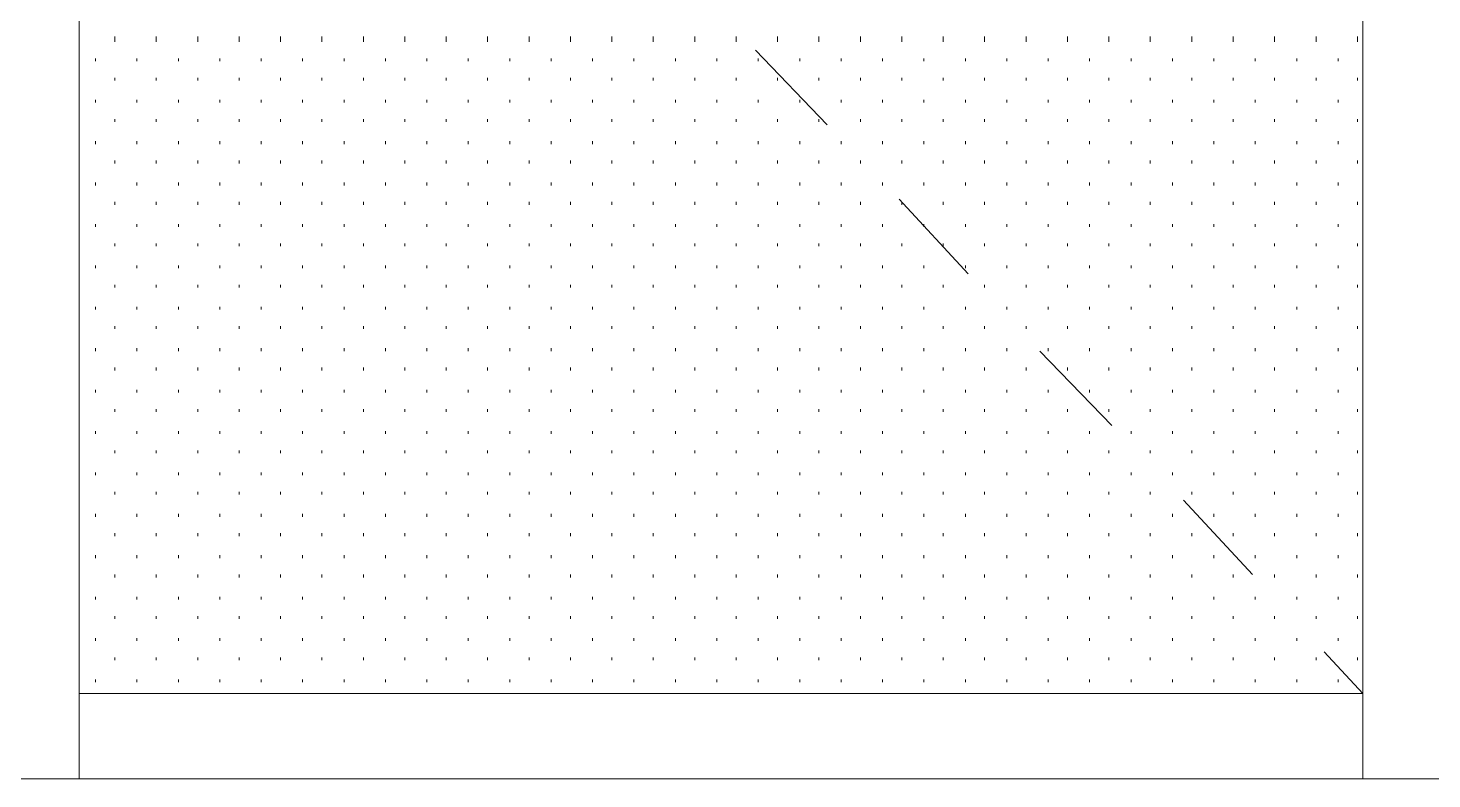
# Model space of a CAD drawing. Header units: inches. Extents: x -6061 to 13621, y -296 to 7483.
# Drawn here: x 12258.05 to 12298.77, y 126.4 to 148.19 of the extents above; entities that cross this region are included whole.
import ezdxf

# ---------------------------------------------------------------- set-up
doc = ezdxf.new("R2010")
doc.units = ezdxf.units.IN
doc.header["$MEASUREMENT"] = 0
doc.layers.get('0').update_dxf_attribs({"linetype": 'CONTINUOUS'})

msp = doc.modelspace()

# ---------------------------------------------------------------- linework, layer by layer
at = {"color": 7, "linetype": 'Continuous', "lineweight": 9, "true_color": 0x000007}
for p, q in [((12259.52316, 126.40098), (12259.52316, 210.41591)), ((12296.76524, 210.41591), (12296.76524, 126.40098)), ((12259.52316, 207.93311), (12259.52316, 128.88379)), ((12296.76524, 128.88379), (12296.76524, 207.93311)), ((12281.22768, 145.38243), (12279.14533, 147.54487)), ((12285.3123, 141.05754), (12283.31004, 143.21999)), ((12289.477, 136.65257), (12287.39465, 138.81501)), ((12293.56162, 132.32768), (12291.55936, 134.49012)), ((12296.76524, 128.88379), (12295.64397, 130.08515)), ((12296.76524, 128.88379), (12259.52316, 128.88379)), ((12259.52316, 126.40098), (12259.52316, 128.88379)), ((12296.76524, 128.88379), (12259.52316, 128.88379)), ((12296.76524, 128.88379), (12296.76524, 126.40098)), ((12259.52316, 126.40098), (12257.04035, 126.40098)), ((12257.04035, 126.40098), (12259.52316, 126.40098)), ((12259.52316, 126.40098), (12296.76524, 126.40098)), ((12296.76524, 126.40098), (12259.52316, 126.40098)), ((12299.24805, 126.40098), (12296.76524, 126.40098)), ((12296.76524, 126.40098), (12299.24805, 126.40098))]:
    msp.add_line(p, q, dxfattribs=at)
at = {"color": 7, "linetype": 'Continuous', "lineweight": 9, "true_color": 0xffffff}
for p, q in [((12260.56433, 147.78515), (12260.56433, 147.94533)), ((12261.76569, 147.78515), (12261.76569, 147.94533)), ((12262.96705, 147.78515), (12262.96705, 147.94533)), ((12264.16841, 147.78515), (12264.16841, 147.94533)), ((12265.36976, 147.78515), (12265.36976, 147.94533)), ((12266.57112, 147.78515), (12266.57112, 147.94533)), ((12267.77248, 147.78515), (12267.77248, 147.94533)), ((12268.97384, 147.78515), (12268.97384, 147.94533)), ((12270.17519, 147.78515), (12270.17519, 147.94533)), ((12271.37655, 147.78515), (12271.37655, 147.94533)), ((12272.57791, 147.78515), (12272.57791, 147.94533)), ((12273.77927, 147.78515), (12273.77927, 147.94533)), ((12274.98062, 147.78515), (12274.98062, 147.94533)), ((12276.18198, 147.78515), (12276.18198, 147.94533)), ((12277.38334, 147.78515), (12277.38334, 147.94533)), ((12278.5847, 147.78515), (12278.5847, 147.94533)), ((12279.78605, 147.78515), (12279.78605, 147.94533)), ((12280.98741, 147.78515), (12280.98741, 147.94533)), ((12282.18877, 147.78515), (12282.18877, 147.94533)), ((12283.39013, 147.78515), (12283.39013, 147.94533)), ((12284.59148, 147.78515), (12284.59148, 147.94533)), ((12285.79284, 147.78515), (12285.79284, 147.94533)), ((12286.9942, 147.78515), (12286.9942, 147.94533)), ((12288.19556, 147.78515), (12288.19556, 147.94533)), ((12289.39691, 147.78515), (12289.39691, 147.94533)), ((12290.59827, 147.78515), (12290.59827, 147.94533)), ((12291.79963, 147.78515), (12291.79963, 147.94533)), ((12293.00099, 147.78515), (12293.00099, 147.94533)), ((12294.20234, 147.78515), (12294.20234, 147.94533)), ((12295.4037, 147.78515), (12295.4037, 147.94533)), ((12296.60506, 147.78515), (12296.60506, 147.94533)), ((12260.0037, 147.22451), (12260.0037, 147.3046)), ((12261.20506, 147.22451), (12261.20506, 147.3046)), ((12262.40642, 147.22451), (12262.40642, 147.3046)), ((12263.60777, 147.22451), (12263.60777, 147.3046)), ((12264.80913, 147.22451), (12264.80913, 147.3046)), ((12266.01049, 147.22451), (12266.01049, 147.3046)), ((12267.21185, 147.22451), (12267.21185, 147.3046)), ((12268.4132, 147.22451), (12268.4132, 147.3046)), ((12269.61456, 147.22451), (12269.61456, 147.3046)), ((12270.81592, 147.22451), (12270.81592, 147.3046)), ((12272.01728, 147.22451), (12272.01728, 147.3046)), ((12273.21863, 147.22451), (12273.21863, 147.3046)), ((12274.41999, 147.22451), (12274.41999, 147.3046)), ((12275.62135, 147.22451), (12275.62135, 147.3046)), ((12276.82271, 147.22451), (12276.82271, 147.3046)), ((12278.02406, 147.22451), (12278.02406, 147.3046)), ((12279.22542, 147.22451), (12279.22542, 147.3046)), ((12280.42678, 147.22451), (12280.42678, 147.3046)), ((12281.62814, 147.22451), (12281.62814, 147.3046)), ((12282.82949, 147.22451), (12282.82949, 147.3046)), ((12284.03085, 147.22451), (12284.03085, 147.3046)), ((12285.23221, 147.22451), (12285.23221, 147.3046)), ((12286.43357, 147.22451), (12286.43357, 147.3046)), ((12287.63492, 147.22451), (12287.63492, 147.3046)), ((12288.83628, 147.22451), (12288.83628, 147.3046)), ((12290.03764, 147.22451), (12290.03764, 147.3046)), ((12291.239, 147.22451), (12291.239, 147.3046)), ((12292.44035, 147.22451), (12292.44035, 147.3046)), ((12293.64171, 147.22451), (12293.64171, 147.3046)), ((12294.84307, 147.22451), (12294.84307, 147.3046)), ((12296.04443, 147.22451), (12296.04443, 147.3046)), ((12260.56433, 146.66388), (12260.56433, 146.74397)), ((12261.76569, 146.66388), (12261.76569, 146.74397)), ((12262.96705, 146.66388), (12262.96705, 146.74397)), ((12264.16841, 146.66388), (12264.16841, 146.74397)), ((12265.36976, 146.66388), (12265.36976, 146.74397)), ((12266.57112, 146.66388), (12266.57112, 146.74397)), ((12267.77248, 146.66388), (12267.77248, 146.74397)), ((12268.97384, 146.66388), (12268.97384, 146.74397)), ((12270.17519, 146.66388), (12270.17519, 146.74397)), ((12271.37655, 146.66388), (12271.37655, 146.74397)), ((12272.57791, 146.66388), (12272.57791, 146.74397)), ((12273.77927, 146.66388), (12273.77927, 146.74397)), ((12274.98062, 146.66388), (12274.98062, 146.74397)), ((12276.18198, 146.66388), (12276.18198, 146.74397)), ((12277.38334, 146.66388), (12277.38334, 146.74397)), ((12278.5847, 146.66388), (12278.5847, 146.74397)), ((12279.78605, 146.66388), (12279.78605, 146.74397)), ((12280.98741, 146.66388), (12280.98741, 146.74397)), ((12282.18877, 146.66388), (12282.18877, 146.74397)), ((12283.39013, 146.66388), (12283.39013, 146.74397)), ((12284.59148, 146.66388), (12284.59148, 146.74397)), ((12285.79284, 146.66388), (12285.79284, 146.74397)), ((12286.9942, 146.66388), (12286.9942, 146.74397)), ((12288.19556, 146.66388), (12288.19556, 146.74397)), ((12289.39691, 146.66388), (12289.39691, 146.74397)), ((12290.59827, 146.66388), (12290.59827, 146.74397)), ((12291.79963, 146.66388), (12291.79963, 146.74397)), ((12293.00099, 146.66388), (12293.00099, 146.74397)), ((12294.20234, 146.66388), (12294.20234, 146.74397)), ((12295.4037, 146.66388), (12295.4037, 146.74397)), ((12296.60506, 146.66388), (12296.60506, 146.74397)), ((12260.0037, 146.02315), (12260.0037, 146.10324)), ((12261.20506, 146.02315), (12261.20506, 146.10324)), ((12262.40642, 146.02315), (12262.40642, 146.10324)), ((12263.60777, 146.02315), (12263.60777, 146.10324)), ((12264.80913, 146.02315), (12264.80913, 146.10324)), ((12266.01049, 146.02315), (12266.01049, 146.10324)), ((12267.21185, 146.02315), (12267.21185, 146.10324)), ((12268.4132, 146.02315), (12268.4132, 146.10324)), ((12269.61456, 146.02315), (12269.61456, 146.10324)), ((12270.81592, 146.02315), (12270.81592, 146.10324)), ((12272.01728, 146.02315), (12272.01728, 146.10324)), ((12273.21863, 146.02315), (12273.21863, 146.10324)), ((12274.41999, 146.02315), (12274.41999, 146.10324)), ((12275.62135, 146.02315), (12275.62135, 146.10324)), ((12276.82271, 146.02315), (12276.82271, 146.10324)), ((12278.02406, 146.02315), (12278.02406, 146.10324)), ((12279.22542, 146.02315), (12279.22542, 146.10324)), ((12280.42678, 146.02315), (12280.42678, 146.10324)), ((12281.62814, 146.02315), (12281.62814, 146.10324)), ((12282.82949, 146.02315), (12282.82949, 146.10324)), ((12284.03085, 146.02315), (12284.03085, 146.10324)), ((12285.23221, 146.02315), (12285.23221, 146.10324)), ((12286.43357, 146.02315), (12286.43357, 146.10324)), ((12287.63492, 146.02315), (12287.63492, 146.10324)), ((12288.83628, 146.02315), (12288.83628, 146.10324)), ((12290.03764, 146.02315), (12290.03764, 146.10324)), ((12291.239, 146.02315), (12291.239, 146.10324)), ((12292.44035, 146.02315), (12292.44035, 146.10324)), ((12293.64171, 146.02315), (12293.64171, 146.10324)), ((12294.84307, 146.02315), (12294.84307, 146.10324)), ((12296.04443, 146.02315), (12296.04443, 146.10324)), ((12260.56433, 145.46252), (12260.56433, 145.54261)), ((12261.76569, 145.46252), (12261.76569, 145.54261)), ((12262.96705, 145.46252), (12262.96705, 145.54261)), ((12264.16841, 145.46252), (12264.16841, 145.54261)), ((12265.36976, 145.46252), (12265.36976, 145.54261)), ((12266.57112, 145.46252), (12266.57112, 145.54261)), ((12267.77248, 145.46252), (12267.77248, 145.54261)), ((12268.97384, 145.46252), (12268.97384, 145.54261)), ((12270.17519, 145.46252), (12270.17519, 145.54261)), ((12271.37655, 145.46252), (12271.37655, 145.54261)), ((12272.57791, 145.46252), (12272.57791, 145.54261)), ((12273.77927, 145.46252), (12273.77927, 145.54261)), ((12274.98062, 145.46252), (12274.98062, 145.54261)), ((12276.18198, 145.46252), (12276.18198, 145.54261)), ((12277.38334, 145.46252), (12277.38334, 145.54261)), ((12278.5847, 145.46252), (12278.5847, 145.54261)), ((12279.78605, 145.46252), (12279.78605, 145.54261)), ((12280.98741, 145.46252), (12280.98741, 145.54261)), ((12282.18877, 145.46252), (12282.18877, 145.54261)), ((12283.39013, 145.46252), (12283.39013, 145.54261)), ((12284.59148, 145.46252), (12284.59148, 145.54261)), ((12285.79284, 145.46252), (12285.79284, 145.54261)), ((12286.9942, 145.46252), (12286.9942, 145.54261)), ((12288.19556, 145.46252), (12288.19556, 145.54261)), ((12289.39691, 145.46252), (12289.39691, 145.54261)), ((12290.59827, 145.46252), (12290.59827, 145.54261)), ((12291.79963, 145.46252), (12291.79963, 145.54261)), ((12293.00099, 145.46252), (12293.00099, 145.54261)), ((12294.20234, 145.46252), (12294.20234, 145.54261)), ((12295.4037, 145.46252), (12295.4037, 145.54261)), ((12296.60506, 145.46252), (12296.60506, 145.54261)), ((12260.0037, 144.8218), (12260.0037, 144.90189)), ((12261.20506, 144.8218), (12261.20506, 144.90189)), ((12262.40642, 144.8218), (12262.40642, 144.90189)), ((12263.60777, 144.8218), (12263.60777, 144.90189)), ((12264.80913, 144.8218), (12264.80913, 144.90189)), ((12266.01049, 144.8218), (12266.01049, 144.90189)), ((12267.21185, 144.8218), (12267.21185, 144.90189)), ((12268.4132, 144.8218), (12268.4132, 144.90189)), ((12269.61456, 144.8218), (12269.61456, 144.90189)), ((12270.81592, 144.8218), (12270.81592, 144.90189)), ((12272.01728, 144.8218), (12272.01728, 144.90189)), ((12273.21863, 144.8218), (12273.21863, 144.90189)), ((12274.41999, 144.8218), (12274.41999, 144.90189)), ((12275.62135, 144.8218), (12275.62135, 144.90189)), ((12276.82271, 144.8218), (12276.82271, 144.90189)), ((12278.02406, 144.8218), (12278.02406, 144.90189)), ((12279.22542, 144.8218), (12279.22542, 144.90189)), ((12280.42678, 144.8218), (12280.42678, 144.90189)), ((12281.62814, 144.8218), (12281.62814, 144.90189)), ((12282.82949, 144.8218), (12282.82949, 144.90189)), ((12284.03085, 144.8218), (12284.03085, 144.90189)), ((12285.23221, 144.8218), (12285.23221, 144.90189)), ((12286.43357, 144.8218), (12286.43357, 144.90189)), ((12287.63492, 144.8218), (12287.63492, 144.90189)), ((12288.83628, 144.8218), (12288.83628, 144.90189)), ((12290.03764, 144.8218), (12290.03764, 144.90189)), ((12291.239, 144.8218), (12291.239, 144.90189)), ((12292.44035, 144.8218), (12292.44035, 144.90189)), ((12293.64171, 144.8218), (12293.64171, 144.90189)), ((12294.84307, 144.8218), (12294.84307, 144.90189)), ((12296.04443, 144.8218), (12296.04443, 144.90189)), ((12260.56433, 144.26116), (12260.56433, 144.34125)), ((12261.76569, 144.26116), (12261.76569, 144.34125)), ((12262.96705, 144.26116), (12262.96705, 144.34125)), ((12264.16841, 144.26116), (12264.16841, 144.34125)), ((12265.36976, 144.26116), (12265.36976, 144.34125)), ((12266.57112, 144.26116), (12266.57112, 144.34125)), ((12267.77248, 144.26116), (12267.77248, 144.34125)), ((12268.97384, 144.26116), (12268.97384, 144.34125)), ((12270.17519, 144.26116), (12270.17519, 144.34125)), ((12271.37655, 144.26116), (12271.37655, 144.34125)), ((12272.57791, 144.26116), (12272.57791, 144.34125)), ((12273.77927, 144.26116), (12273.77927, 144.34125)), ((12274.98062, 144.26116), (12274.98062, 144.34125)), ((12276.18198, 144.26116), (12276.18198, 144.34125)), ((12277.38334, 144.26116), (12277.38334, 144.34125)), ((12278.5847, 144.26116), (12278.5847, 144.34125)), ((12279.78605, 144.26116), (12279.78605, 144.34125)), ((12280.98741, 144.26116), (12280.98741, 144.34125)), ((12282.18877, 144.26116), (12282.18877, 144.34125)), ((12283.39013, 144.26116), (12283.39013, 144.34125)), ((12284.59148, 144.26116), (12284.59148, 144.34125)), ((12285.79284, 144.26116), (12285.79284, 144.34125)), ((12286.9942, 144.26116), (12286.9942, 144.34125)), ((12288.19556, 144.26116), (12288.19556, 144.34125)), ((12289.39691, 144.26116), (12289.39691, 144.34125)), ((12290.59827, 144.26116), (12290.59827, 144.34125)), ((12291.79963, 144.26116), (12291.79963, 144.34125)), ((12293.00099, 144.26116), (12293.00099, 144.34125)), ((12294.20234, 144.26116), (12294.20234, 144.34125)), ((12295.4037, 144.26116), (12295.4037, 144.34125)), ((12296.60506, 144.26116), (12296.60506, 144.34125)), ((12260.0037, 143.62044), (12260.0037, 143.70053)), ((12261.20506, 143.62044), (12261.20506, 143.70053)), ((12262.40642, 143.62044), (12262.40642, 143.70053)), ((12263.60777, 143.62044), (12263.60777, 143.70053)), ((12264.80913, 143.62044), (12264.80913, 143.70053)), ((12266.01049, 143.62044), (12266.01049, 143.70053)), ((12267.21185, 143.62044), (12267.21185, 143.70053)), ((12268.4132, 143.62044), (12268.4132, 143.70053)), ((12269.61456, 143.62044), (12269.61456, 143.70053)), ((12270.81592, 143.62044), (12270.81592, 143.70053)), ((12272.01728, 143.62044), (12272.01728, 143.70053)), ((12273.21863, 143.62044), (12273.21863, 143.70053)), ((12274.41999, 143.62044), (12274.41999, 143.70053)), ((12275.62135, 143.62044), (12275.62135, 143.70053)), ((12276.82271, 143.62044), (12276.82271, 143.70053)), ((12278.02406, 143.62044), (12278.02406, 143.70053)), ((12279.22542, 143.62044), (12279.22542, 143.70053)), ((12280.42678, 143.62044), (12280.42678, 143.70053)), ((12281.62814, 143.62044), (12281.62814, 143.70053)), ((12282.82949, 143.62044), (12282.82949, 143.70053)), ((12284.03085, 143.62044), (12284.03085, 143.70053)), ((12285.23221, 143.62044), (12285.23221, 143.70053)), ((12286.43357, 143.62044), (12286.43357, 143.70053)), ((12287.63492, 143.62044), (12287.63492, 143.70053)), ((12288.83628, 143.62044), (12288.83628, 143.70053)), ((12290.03764, 143.62044), (12290.03764, 143.70053)), ((12291.239, 143.62044), (12291.239, 143.70053)), ((12292.44035, 143.62044), (12292.44035, 143.70053)), ((12293.64171, 143.62044), (12293.64171, 143.70053)), ((12294.84307, 143.62044), (12294.84307, 143.70053)), ((12296.04443, 143.62044), (12296.04443, 143.70053)), ((12260.56433, 143.05981), (12260.56433, 143.1399)), ((12261.76569, 143.05981), (12261.76569, 143.1399)), ((12262.96705, 143.05981), (12262.96705, 143.1399)), ((12264.16841, 143.05981), (12264.16841, 143.1399)), ((12265.36976, 143.05981), (12265.36976, 143.1399)), ((12266.57112, 143.05981), (12266.57112, 143.1399)), ((12267.77248, 143.05981), (12267.77248, 143.1399)), ((12268.97384, 143.05981), (12268.97384, 143.1399)), ((12270.17519, 143.05981), (12270.17519, 143.1399)), ((12271.37655, 143.05981), (12271.37655, 143.1399)), ((12272.57791, 143.05981), (12272.57791, 143.1399)), ((12273.77927, 143.05981), (12273.77927, 143.1399)), ((12274.98062, 143.05981), (12274.98062, 143.1399)), ((12276.18198, 143.05981), (12276.18198, 143.1399)), ((12277.38334, 143.05981), (12277.38334, 143.1399)), ((12278.5847, 143.05981), (12278.5847, 143.1399)), ((12279.78605, 143.05981), (12279.78605, 143.1399)), ((12280.98741, 143.05981), (12280.98741, 143.1399)), ((12282.18877, 143.05981), (12282.18877, 143.1399)), ((12283.39013, 143.05981), (12283.39013, 143.1399)), ((12284.59148, 143.05981), (12284.59148, 143.1399)), ((12285.79284, 143.05981), (12285.79284, 143.1399)), ((12286.9942, 143.05981), (12286.9942, 143.1399)), ((12288.19556, 143.05981), (12288.19556, 143.1399)), ((12289.39691, 143.05981), (12289.39691, 143.1399)), ((12290.59827, 143.05981), (12290.59827, 143.1399)), ((12291.79963, 143.05981), (12291.79963, 143.1399)), ((12293.00099, 143.05981), (12293.00099, 143.1399)), ((12294.20234, 143.05981), (12294.20234, 143.1399)), ((12295.4037, 143.05981), (12295.4037, 143.1399)), ((12296.60506, 143.05981), (12296.60506, 143.1399)), ((12260.0037, 142.41908), (12260.0037, 142.49917)), ((12261.20506, 142.41908), (12261.20506, 142.49917)), ((12262.40642, 142.41908), (12262.40642, 142.49917)), ((12263.60777, 142.41908), (12263.60777, 142.49917)), ((12264.80913, 142.41908), (12264.80913, 142.49917)), ((12266.01049, 142.41908), (12266.01049, 142.49917)), ((12267.21185, 142.41908), (12267.21185, 142.49917)), ((12268.4132, 142.41908), (12268.4132, 142.49917)), ((12269.61456, 142.41908), (12269.61456, 142.49917)), ((12270.81592, 142.41908), (12270.81592, 142.49917)), ((12272.01728, 142.41908), (12272.01728, 142.49917)), ((12273.21863, 142.41908), (12273.21863, 142.49917)), ((12274.41999, 142.41908), (12274.41999, 142.49917)), ((12275.62135, 142.41908), (12275.62135, 142.49917)), ((12276.82271, 142.41908), (12276.82271, 142.49917)), ((12278.02406, 142.41908), (12278.02406, 142.49917)), ((12279.22542, 142.41908), (12279.22542, 142.49917)), ((12280.42678, 142.41908), (12280.42678, 142.49917)), ((12281.62814, 142.41908), (12281.62814, 142.49917)), ((12282.82949, 142.41908), (12282.82949, 142.49917)), ((12284.03085, 142.41908), (12284.03085, 142.49917)), ((12285.23221, 142.41908), (12285.23221, 142.49917)), ((12286.43357, 142.41908), (12286.43357, 142.49917)), ((12287.63492, 142.41908), (12287.63492, 142.49917)), ((12288.83628, 142.41908), (12288.83628, 142.49917)), ((12290.03764, 142.41908), (12290.03764, 142.49917)), ((12291.239, 142.41908), (12291.239, 142.49917)), ((12292.44035, 142.41908), (12292.44035, 142.49917)), ((12293.64171, 142.41908), (12293.64171, 142.49917)), ((12294.84307, 142.41908), (12294.84307, 142.49917)), ((12296.04443, 142.41908), (12296.04443, 142.49917)), ((12260.56433, 141.85845), (12260.56433, 141.93854)), ((12261.76569, 141.85845), (12261.76569, 141.93854)), ((12262.96705, 141.85845), (12262.96705, 141.93854)), ((12264.16841, 141.85845), (12264.16841, 141.93854)), ((12265.36976, 141.85845), (12265.36976, 141.93854)), ((12266.57112, 141.85845), (12266.57112, 141.93854)), ((12267.77248, 141.85845), (12267.77248, 141.93854)), ((12268.97384, 141.85845), (12268.97384, 141.93854)), ((12270.17519, 141.85845), (12270.17519, 141.93854)), ((12271.37655, 141.85845), (12271.37655, 141.93854)), ((12272.57791, 141.85845), (12272.57791, 141.93854)), ((12273.77927, 141.85845), (12273.77927, 141.93854)), ((12274.98062, 141.85845), (12274.98062, 141.93854)), ((12276.18198, 141.85845), (12276.18198, 141.93854)), ((12277.38334, 141.85845), (12277.38334, 141.93854)), ((12278.5847, 141.85845), (12278.5847, 141.93854)), ((12279.78605, 141.85845), (12279.78605, 141.93854)), ((12280.98741, 141.85845), (12280.98741, 141.93854)), ((12282.18877, 141.85845), (12282.18877, 141.93854)), ((12283.39013, 141.85845), (12283.39013, 141.93854)), ((12284.59148, 141.85845), (12284.59148, 141.93854)), ((12285.79284, 141.85845), (12285.79284, 141.93854)), ((12286.9942, 141.85845), (12286.9942, 141.93854)), ((12288.19556, 141.85845), (12288.19556, 141.93854)), ((12289.39691, 141.85845), (12289.39691, 141.93854)), ((12290.59827, 141.85845), (12290.59827, 141.93854)), ((12291.79963, 141.85845), (12291.79963, 141.93854)), ((12293.00099, 141.85845), (12293.00099, 141.93854)), ((12294.20234, 141.85845), (12294.20234, 141.93854)), ((12295.4037, 141.85845), (12295.4037, 141.93854)), ((12296.60506, 141.85845), (12296.60506, 141.93854)), ((12260.0037, 141.21772), (12260.0037, 141.29781)), ((12261.20506, 141.21772), (12261.20506, 141.29781)), ((12262.40642, 141.21772), (12262.40642, 141.29781)), ((12263.60777, 141.21772), (12263.60777, 141.29781)), ((12264.80913, 141.21772), (12264.80913, 141.29781)), ((12266.01049, 141.21772), (12266.01049, 141.29781)), ((12267.21185, 141.21772), (12267.21185, 141.29781)), ((12268.4132, 141.21772), (12268.4132, 141.29781)), ((12269.61456, 141.21772), (12269.61456, 141.29781)), ((12270.81592, 141.21772), (12270.81592, 141.29781)), ((12272.01728, 141.21772), (12272.01728, 141.29781)), ((12273.21863, 141.21772), (12273.21863, 141.29781)), ((12274.41999, 141.21772), (12274.41999, 141.29781)), ((12275.62135, 141.21772), (12275.62135, 141.29781)), ((12276.82271, 141.21772), (12276.82271, 141.29781)), ((12278.02406, 141.21772), (12278.02406, 141.29781)), ((12279.22542, 141.21772), (12279.22542, 141.29781)), ((12280.42678, 141.21772), (12280.42678, 141.29781)), ((12281.62814, 141.21772), (12281.62814, 141.29781)), ((12282.82949, 141.21772), (12282.82949, 141.29781)), ((12284.03085, 141.21772), (12284.03085, 141.29781)), ((12285.23221, 141.21772), (12285.23221, 141.29781)), ((12286.43357, 141.21772), (12286.43357, 141.29781)), ((12287.63492, 141.21772), (12287.63492, 141.29781)), ((12288.83628, 141.21772), (12288.83628, 141.29781)), ((12290.03764, 141.21772), (12290.03764, 141.29781)), ((12291.239, 141.21772), (12291.239, 141.29781)), ((12292.44035, 141.21772), (12292.44035, 141.29781)), ((12293.64171, 141.21772), (12293.64171, 141.29781)), ((12294.84307, 141.21772), (12294.84307, 141.29781)), ((12296.04443, 141.21772), (12296.04443, 141.29781)), ((12260.56433, 140.65709), (12260.56433, 140.73718)), ((12261.76569, 140.65709), (12261.76569, 140.73718)), ((12262.96705, 140.65709), (12262.96705, 140.73718)), ((12264.16841, 140.65709), (12264.16841, 140.73718)), ((12265.36976, 140.65709), (12265.36976, 140.73718)), ((12266.57112, 140.65709), (12266.57112, 140.73718)), ((12267.77248, 140.65709), (12267.77248, 140.73718)), ((12268.97384, 140.65709), (12268.97384, 140.73718)), ((12270.17519, 140.65709), (12270.17519, 140.73718)), ((12271.37655, 140.65709), (12271.37655, 140.73718)), ((12272.57791, 140.65709), (12272.57791, 140.73718)), ((12273.77927, 140.65709), (12273.77927, 140.73718)), ((12274.98062, 140.65709), (12274.98062, 140.73718)), ((12276.18198, 140.65709), (12276.18198, 140.73718)), ((12277.38334, 140.65709), (12277.38334, 140.73718)), ((12278.5847, 140.65709), (12278.5847, 140.73718)), ((12279.78605, 140.65709), (12279.78605, 140.73718)), ((12280.98741, 140.65709), (12280.98741, 140.73718)), ((12282.18877, 140.65709), (12282.18877, 140.73718)), ((12283.39013, 140.65709), (12283.39013, 140.73718)), ((12284.59148, 140.65709), (12284.59148, 140.73718)), ((12285.79284, 140.65709), (12285.79284, 140.73718)), ((12286.9942, 140.65709), (12286.9942, 140.73718)), ((12288.19556, 140.65709), (12288.19556, 140.73718)), ((12289.39691, 140.65709), (12289.39691, 140.73718)), ((12290.59827, 140.65709), (12290.59827, 140.73718)), ((12291.79963, 140.65709), (12291.79963, 140.73718)), ((12293.00099, 140.65709), (12293.00099, 140.73718)), ((12294.20234, 140.65709), (12294.20234, 140.73718)), ((12295.4037, 140.65709), (12295.4037, 140.73718)), ((12296.60506, 140.65709), (12296.60506, 140.73718)), ((12260.0037, 140.01637), (12260.0037, 140.09646)), ((12261.20506, 140.01637), (12261.20506, 140.09646)), ((12262.40642, 140.01637), (12262.40642, 140.09646)), ((12263.60777, 140.01637), (12263.60777, 140.09646)), ((12264.80913, 140.01637), (12264.80913, 140.09646)), ((12266.01049, 140.01637), (12266.01049, 140.09646)), ((12267.21185, 140.01637), (12267.21185, 140.09646)), ((12268.4132, 140.01637), (12268.4132, 140.09646)), ((12269.61456, 140.01637), (12269.61456, 140.09646)), ((12270.81592, 140.01637), (12270.81592, 140.09646)), ((12272.01728, 140.01637), (12272.01728, 140.09646)), ((12273.21863, 140.01637), (12273.21863, 140.09646)), ((12274.41999, 140.01637), (12274.41999, 140.09646)), ((12275.62135, 140.01637), (12275.62135, 140.09646)), ((12276.82271, 140.01637), (12276.82271, 140.09646)), ((12278.02406, 140.01637), (12278.02406, 140.09646)), ((12279.22542, 140.01637), (12279.22542, 140.09646)), ((12280.42678, 140.01637), (12280.42678, 140.09646)), ((12281.62814, 140.01637), (12281.62814, 140.09646)), ((12282.82949, 140.01637), (12282.82949, 140.09646)), ((12284.03085, 140.01637), (12284.03085, 140.09646)), ((12285.23221, 140.01637), (12285.23221, 140.09646)), ((12286.43357, 140.01637), (12286.43357, 140.09646)), ((12287.63492, 140.01637), (12287.63492, 140.09646)), ((12288.83628, 140.01637), (12288.83628, 140.09646)), ((12290.03764, 140.01637), (12290.03764, 140.09646)), ((12291.239, 140.01637), (12291.239, 140.09646)), ((12292.44035, 140.01637), (12292.44035, 140.09646)), ((12293.64171, 140.01637), (12293.64171, 140.09646)), ((12294.84307, 140.01637), (12294.84307, 140.09646)), ((12296.04443, 140.01637), (12296.04443, 140.09646)), ((12260.56433, 139.45573), (12260.56433, 139.53582)), ((12261.76569, 139.45573), (12261.76569, 139.53582)), ((12262.96705, 139.45573), (12262.96705, 139.53582)), ((12264.16841, 139.45573), (12264.16841, 139.53582)), ((12265.36976, 139.45573), (12265.36976, 139.53582)), ((12266.57112, 139.45573), (12266.57112, 139.53582)), ((12267.77248, 139.45573), (12267.77248, 139.53582)), ((12268.97384, 139.45573), (12268.97384, 139.53582)), ((12270.17519, 139.45573), (12270.17519, 139.53582)), ((12271.37655, 139.45573), (12271.37655, 139.53582)), ((12272.57791, 139.45573), (12272.57791, 139.53582)), ((12273.77927, 139.45573), (12273.77927, 139.53582)), ((12274.98062, 139.45573), (12274.98062, 139.53582)), ((12276.18198, 139.45573), (12276.18198, 139.53582)), ((12277.38334, 139.45573), (12277.38334, 139.53582)), ((12278.5847, 139.45573), (12278.5847, 139.53582)), ((12279.78605, 139.45573), (12279.78605, 139.53582)), ((12280.98741, 139.45573), (12280.98741, 139.53582)), ((12282.18877, 139.45573), (12282.18877, 139.53582)), ((12283.39013, 139.45573), (12283.39013, 139.53582)), ((12284.59148, 139.45573), (12284.59148, 139.53582)), ((12285.79284, 139.45573), (12285.79284, 139.53582)), ((12286.9942, 139.45573), (12286.9942, 139.53582)), ((12288.19556, 139.45573), (12288.19556, 139.53582)), ((12289.39691, 139.45573), (12289.39691, 139.53582)), ((12290.59827, 139.45573), (12290.59827, 139.53582)), ((12291.79963, 139.45573), (12291.79963, 139.53582)), ((12293.00099, 139.45573), (12293.00099, 139.53582)), ((12294.20234, 139.45573), (12294.20234, 139.53582)), ((12295.4037, 139.45573), (12295.4037, 139.53582)), ((12296.60506, 139.45573), (12296.60506, 139.53582)), ((12260.0037, 138.81501), (12260.0037, 138.8951)), ((12261.20506, 138.81501), (12261.20506, 138.8951)), ((12262.40642, 138.81501), (12262.40642, 138.8951)), ((12263.60777, 138.81501), (12263.60777, 138.8951)), ((12264.80913, 138.81501), (12264.80913, 138.8951)), ((12266.01049, 138.81501), (12266.01049, 138.8951)), ((12267.21185, 138.81501), (12267.21185, 138.8951)), ((12268.4132, 138.81501), (12268.4132, 138.8951)), ((12269.61456, 138.81501), (12269.61456, 138.8951)), ((12270.81592, 138.81501), (12270.81592, 138.8951)), ((12272.01728, 138.81501), (12272.01728, 138.8951)), ((12273.21863, 138.81501), (12273.21863, 138.8951)), ((12274.41999, 138.81501), (12274.41999, 138.8951)), ((12275.62135, 138.81501), (12275.62135, 138.8951)), ((12276.82271, 138.81501), (12276.82271, 138.8951)), ((12278.02406, 138.81501), (12278.02406, 138.8951)), ((12279.22542, 138.81501), (12279.22542, 138.8951)), ((12280.42678, 138.81501), (12280.42678, 138.8951)), ((12281.62814, 138.81501), (12281.62814, 138.8951)), ((12282.82949, 138.81501), (12282.82949, 138.8951)), ((12284.03085, 138.81501), (12284.03085, 138.8951)), ((12285.23221, 138.81501), (12285.23221, 138.8951)), ((12286.43357, 138.81501), (12286.43357, 138.8951)), ((12287.63492, 138.81501), (12287.63492, 138.8951)), ((12288.83628, 138.81501), (12288.83628, 138.8951)), ((12290.03764, 138.81501), (12290.03764, 138.8951)), ((12291.239, 138.81501), (12291.239, 138.8951)), ((12292.44035, 138.81501), (12292.44035, 138.8951)), ((12293.64171, 138.81501), (12293.64171, 138.8951)), ((12294.84307, 138.81501), (12294.84307, 138.8951)), ((12296.04443, 138.81501), (12296.04443, 138.8951)), ((12260.56433, 138.25438), (12260.56433, 138.33447)), ((12261.76569, 138.25438), (12261.76569, 138.33447)), ((12262.96705, 138.25438), (12262.96705, 138.33447)), ((12264.16841, 138.25438), (12264.16841, 138.33447)), ((12265.36976, 138.25438), (12265.36976, 138.33447)), ((12266.57112, 138.25438), (12266.57112, 138.33447)), ((12267.77248, 138.25438), (12267.77248, 138.33447)), ((12268.97384, 138.25438), (12268.97384, 138.33447)), ((12270.17519, 138.25438), (12270.17519, 138.33447)), ((12271.37655, 138.25438), (12271.37655, 138.33447)), ((12272.57791, 138.25438), (12272.57791, 138.33447)), ((12273.77927, 138.25438), (12273.77927, 138.33447)), ((12274.98062, 138.25438), (12274.98062, 138.33447)), ((12276.18198, 138.25438), (12276.18198, 138.33447)), ((12277.38334, 138.25438), (12277.38334, 138.33447)), ((12278.5847, 138.25438), (12278.5847, 138.33447)), ((12279.78605, 138.25438), (12279.78605, 138.33447)), ((12280.98741, 138.25438), (12280.98741, 138.33447)), ((12282.18877, 138.25438), (12282.18877, 138.33447)), ((12283.39013, 138.25438), (12283.39013, 138.33447)), ((12284.59148, 138.25438), (12284.59148, 138.33447)), ((12285.79284, 138.25438), (12285.79284, 138.33447)), ((12286.9942, 138.25438), (12286.9942, 138.33447)), ((12288.19556, 138.25438), (12288.19556, 138.33447)), ((12289.39691, 138.25438), (12289.39691, 138.33447)), ((12290.59827, 138.25438), (12290.59827, 138.33447)), ((12291.79963, 138.25438), (12291.79963, 138.33447)), ((12293.00099, 138.25438), (12293.00099, 138.33447)), ((12294.20234, 138.25438), (12294.20234, 138.33447)), ((12295.4037, 138.25438), (12295.4037, 138.33447)), ((12296.60506, 138.25438), (12296.60506, 138.33447)), ((12260.0037, 137.61365), (12260.0037, 137.69374)), ((12261.20506, 137.61365), (12261.20506, 137.69374)), ((12262.40642, 137.61365), (12262.40642, 137.69374)), ((12263.60777, 137.61365), (12263.60777, 137.69374)), ((12264.80913, 137.61365), (12264.80913, 137.69374)), ((12266.01049, 137.61365), (12266.01049, 137.69374)), ((12267.21185, 137.61365), (12267.21185, 137.69374)), ((12268.4132, 137.61365), (12268.4132, 137.69374)), ((12269.61456, 137.61365), (12269.61456, 137.69374)), ((12270.81592, 137.61365), (12270.81592, 137.69374)), ((12272.01728, 137.61365), (12272.01728, 137.69374)), ((12273.21863, 137.61365), (12273.21863, 137.69374)), ((12274.41999, 137.61365), (12274.41999, 137.69374)), ((12275.62135, 137.61365), (12275.62135, 137.69374)), ((12276.82271, 137.61365), (12276.82271, 137.69374)), ((12278.02406, 137.61365), (12278.02406, 137.69374)), ((12279.22542, 137.61365), (12279.22542, 137.69374)), ((12280.42678, 137.61365), (12280.42678, 137.69374)), ((12281.62814, 137.61365), (12281.62814, 137.69374)), ((12282.82949, 137.61365), (12282.82949, 137.69374)), ((12284.03085, 137.61365), (12284.03085, 137.69374)), ((12285.23221, 137.61365), (12285.23221, 137.69374)), ((12286.43357, 137.61365), (12286.43357, 137.69374)), ((12287.63492, 137.61365), (12287.63492, 137.69374)), ((12288.83628, 137.61365), (12288.83628, 137.69374)), ((12290.03764, 137.61365), (12290.03764, 137.69374)), ((12291.239, 137.61365), (12291.239, 137.69374)), ((12292.44035, 137.61365), (12292.44035, 137.69374)), ((12293.64171, 137.61365), (12293.64171, 137.69374)), ((12294.84307, 137.61365), (12294.84307, 137.69374)), ((12296.04443, 137.61365), (12296.04443, 137.69374)), ((12260.56433, 137.05302), (12260.56433, 137.13311)), ((12261.76569, 137.05302), (12261.76569, 137.13311)), ((12262.96705, 137.05302), (12262.96705, 137.13311)), ((12264.16841, 137.05302), (12264.16841, 137.13311)), ((12265.36976, 137.05302), (12265.36976, 137.13311)), ((12266.57112, 137.05302), (12266.57112, 137.13311)), ((12267.77248, 137.05302), (12267.77248, 137.13311)), ((12268.97384, 137.05302), (12268.97384, 137.13311)), ((12270.17519, 137.05302), (12270.17519, 137.13311)), ((12271.37655, 137.05302), (12271.37655, 137.13311)), ((12272.57791, 137.05302), (12272.57791, 137.13311)), ((12273.77927, 137.05302), (12273.77927, 137.13311)), ((12274.98062, 137.05302), (12274.98062, 137.13311)), ((12276.18198, 137.05302), (12276.18198, 137.13311)), ((12277.38334, 137.05302), (12277.38334, 137.13311)), ((12278.5847, 137.05302), (12278.5847, 137.13311)), ((12279.78605, 137.05302), (12279.78605, 137.13311)), ((12280.98741, 137.05302), (12280.98741, 137.13311)), ((12282.18877, 137.05302), (12282.18877, 137.13311)), ((12283.39013, 137.05302), (12283.39013, 137.13311)), ((12284.59148, 137.05302), (12284.59148, 137.13311)), ((12285.79284, 137.05302), (12285.79284, 137.13311)), ((12286.9942, 137.05302), (12286.9942, 137.13311)), ((12288.19556, 137.05302), (12288.19556, 137.13311)), ((12289.39691, 137.05302), (12289.39691, 137.13311)), ((12290.59827, 137.05302), (12290.59827, 137.13311)), ((12291.79963, 137.05302), (12291.79963, 137.13311)), ((12293.00099, 137.05302), (12293.00099, 137.13311)), ((12294.20234, 137.05302), (12294.20234, 137.13311)), ((12295.4037, 137.05302), (12295.4037, 137.13311)), ((12296.60506, 137.05302), (12296.60506, 137.13311)), ((12260.0037, 136.41229), (12260.0037, 136.49239)), ((12261.20506, 136.41229), (12261.20506, 136.49239)), ((12262.40642, 136.41229), (12262.40642, 136.49239)), ((12263.60777, 136.41229), (12263.60777, 136.49239)), ((12264.80913, 136.41229), (12264.80913, 136.49239)), ((12266.01049, 136.41229), (12266.01049, 136.49239)), ((12267.21185, 136.41229), (12267.21185, 136.49239)), ((12268.4132, 136.41229), (12268.4132, 136.49239)), ((12269.61456, 136.41229), (12269.61456, 136.49239)), ((12270.81592, 136.41229), (12270.81592, 136.49239)), ((12272.01728, 136.41229), (12272.01728, 136.49239)), ((12273.21863, 136.41229), (12273.21863, 136.49239)), ((12274.41999, 136.41229), (12274.41999, 136.49239)), ((12275.62135, 136.41229), (12275.62135, 136.49239)), ((12276.82271, 136.41229), (12276.82271, 136.49239)), ((12278.02406, 136.41229), (12278.02406, 136.49239)), ((12279.22542, 136.41229), (12279.22542, 136.49239)), ((12280.42678, 136.41229), (12280.42678, 136.49239)), ((12281.62814, 136.41229), (12281.62814, 136.49239)), ((12282.82949, 136.41229), (12282.82949, 136.49239)), ((12284.03085, 136.41229), (12284.03085, 136.49239)), ((12285.23221, 136.41229), (12285.23221, 136.49239)), ((12286.43357, 136.41229), (12286.43357, 136.49239)), ((12287.63492, 136.41229), (12287.63492, 136.49239)), ((12288.83628, 136.41229), (12288.83628, 136.49239)), ((12290.03764, 136.41229), (12290.03764, 136.49239)), ((12291.239, 136.41229), (12291.239, 136.49239)), ((12292.44035, 136.41229), (12292.44035, 136.49239)), ((12293.64171, 136.41229), (12293.64171, 136.49239)), ((12294.84307, 136.41229), (12294.84307, 136.49239)), ((12296.04443, 136.41229), (12296.04443, 136.49239)), ((12260.56433, 135.85166), (12260.56433, 135.93175)), ((12261.76569, 135.85166), (12261.76569, 135.93175)), ((12262.96705, 135.85166), (12262.96705, 135.93175)), ((12264.16841, 135.85166), (12264.16841, 135.93175)), ((12265.36976, 135.85166), (12265.36976, 135.93175)), ((12266.57112, 135.85166), (12266.57112, 135.93175)), ((12267.77248, 135.85166), (12267.77248, 135.93175)), ((12268.97384, 135.85166), (12268.97384, 135.93175)), ((12270.17519, 135.85166), (12270.17519, 135.93175)), ((12271.37655, 135.85166), (12271.37655, 135.93175)), ((12272.57791, 135.85166), (12272.57791, 135.93175)), ((12273.77927, 135.85166), (12273.77927, 135.93175)), ((12274.98062, 135.85166), (12274.98062, 135.93175)), ((12276.18198, 135.85166), (12276.18198, 135.93175)), ((12277.38334, 135.85166), (12277.38334, 135.93175)), ((12278.5847, 135.85166), (12278.5847, 135.93175)), ((12279.78605, 135.85166), (12279.78605, 135.93175)), ((12280.98741, 135.85166), (12280.98741, 135.93175)), ((12282.18877, 135.85166), (12282.18877, 135.93175)), ((12283.39013, 135.85166), (12283.39013, 135.93175)), ((12284.59148, 135.85166), (12284.59148, 135.93175)), ((12285.79284, 135.85166), (12285.79284, 135.93175)), ((12286.9942, 135.85166), (12286.9942, 135.93175)), ((12288.19556, 135.85166), (12288.19556, 135.93175)), ((12289.39691, 135.85166), (12289.39691, 135.93175)), ((12290.59827, 135.85166), (12290.59827, 135.93175)), ((12291.79963, 135.85166), (12291.79963, 135.93175)), ((12293.00099, 135.85166), (12293.00099, 135.93175)), ((12294.20234, 135.85166), (12294.20234, 135.93175)), ((12295.4037, 135.85166), (12295.4037, 135.93175)), ((12296.60506, 135.85166), (12296.60506, 135.93175)), ((12260.0037, 135.21094), (12260.0037, 135.29103)), ((12261.20506, 135.21094), (12261.20506, 135.29103)), ((12262.40642, 135.21094), (12262.40642, 135.29103)), ((12263.60777, 135.21094), (12263.60777, 135.29103)), ((12264.80913, 135.21094), (12264.80913, 135.29103)), ((12266.01049, 135.21094), (12266.01049, 135.29103)), ((12267.21185, 135.21094), (12267.21185, 135.29103)), ((12268.4132, 135.21094), (12268.4132, 135.29103)), ((12269.61456, 135.21094), (12269.61456, 135.29103)), ((12270.81592, 135.21094), (12270.81592, 135.29103)), ((12272.01728, 135.21094), (12272.01728, 135.29103)), ((12273.21863, 135.21094), (12273.21863, 135.29103)), ((12274.41999, 135.21094), (12274.41999, 135.29103)), ((12275.62135, 135.21094), (12275.62135, 135.29103)), ((12276.82271, 135.21094), (12276.82271, 135.29103)), ((12278.02406, 135.21094), (12278.02406, 135.29103)), ((12279.22542, 135.21094), (12279.22542, 135.29103)), ((12280.42678, 135.21094), (12280.42678, 135.29103)), ((12281.62814, 135.21094), (12281.62814, 135.29103)), ((12282.82949, 135.21094), (12282.82949, 135.29103)), ((12284.03085, 135.21094), (12284.03085, 135.29103)), ((12285.23221, 135.21094), (12285.23221, 135.29103)), ((12286.43357, 135.21094), (12286.43357, 135.29103)), ((12287.63492, 135.21094), (12287.63492, 135.29103)), ((12288.83628, 135.21094), (12288.83628, 135.29103)), ((12290.03764, 135.21094), (12290.03764, 135.29103)), ((12291.239, 135.21094), (12291.239, 135.29103)), ((12292.44035, 135.21094), (12292.44035, 135.29103)), ((12293.64171, 135.21094), (12293.64171, 135.29103)), ((12294.84307, 135.21094), (12294.84307, 135.29103)), ((12296.04443, 135.21094), (12296.04443, 135.29103)), ((12260.56433, 134.6503), (12260.56433, 134.73039)), ((12261.76569, 134.6503), (12261.76569, 134.73039)), ((12262.96705, 134.6503), (12262.96705, 134.73039)), ((12264.16841, 134.6503), (12264.16841, 134.73039)), ((12265.36976, 134.6503), (12265.36976, 134.73039)), ((12266.57112, 134.6503), (12266.57112, 134.73039)), ((12267.77248, 134.6503), (12267.77248, 134.73039)), ((12268.97384, 134.6503), (12268.97384, 134.73039)), ((12270.17519, 134.6503), (12270.17519, 134.73039)), ((12271.37655, 134.6503), (12271.37655, 134.73039)), ((12272.57791, 134.6503), (12272.57791, 134.73039)), ((12273.77927, 134.6503), (12273.77927, 134.73039)), ((12274.98062, 134.6503), (12274.98062, 134.73039)), ((12276.18198, 134.6503), (12276.18198, 134.73039)), ((12277.38334, 134.6503), (12277.38334, 134.73039)), ((12278.5847, 134.6503), (12278.5847, 134.73039)), ((12279.78605, 134.6503), (12279.78605, 134.73039)), ((12280.98741, 134.6503), (12280.98741, 134.73039)), ((12282.18877, 134.6503), (12282.18877, 134.73039)), ((12283.39013, 134.6503), (12283.39013, 134.73039)), ((12284.59148, 134.6503), (12284.59148, 134.73039)), ((12285.79284, 134.6503), (12285.79284, 134.73039)), ((12286.9942, 134.6503), (12286.9942, 134.73039)), ((12288.19556, 134.6503), (12288.19556, 134.73039)), ((12289.39691, 134.6503), (12289.39691, 134.73039)), ((12290.59827, 134.6503), (12290.59827, 134.73039)), ((12291.79963, 134.6503), (12291.79963, 134.73039)), ((12293.00099, 134.6503), (12293.00099, 134.73039)), ((12294.20234, 134.6503), (12294.20234, 134.73039)), ((12295.4037, 134.6503), (12295.4037, 134.73039)), ((12296.60506, 134.6503), (12296.60506, 134.73039)), ((12260.0037, 134.00958), (12260.0037, 134.08967)), ((12261.20506, 134.00958), (12261.20506, 134.08967)), ((12262.40642, 134.00958), (12262.40642, 134.08967)), ((12263.60777, 134.00958), (12263.60777, 134.08967)), ((12264.80913, 134.00958), (12264.80913, 134.08967)), ((12266.01049, 134.00958), (12266.01049, 134.08967)), ((12267.21185, 134.00958), (12267.21185, 134.08967)), ((12268.4132, 134.00958), (12268.4132, 134.08967)), ((12269.61456, 134.00958), (12269.61456, 134.08967)), ((12270.81592, 134.00958), (12270.81592, 134.08967)), ((12272.01728, 134.00958), (12272.01728, 134.08967)), ((12273.21863, 134.00958), (12273.21863, 134.08967)), ((12274.41999, 134.00958), (12274.41999, 134.08967)), ((12275.62135, 134.00958), (12275.62135, 134.08967)), ((12276.82271, 134.00958), (12276.82271, 134.08967)), ((12278.02406, 134.00958), (12278.02406, 134.08967)), ((12279.22542, 134.00958), (12279.22542, 134.08967)), ((12280.42678, 134.00958), (12280.42678, 134.08967)), ((12281.62814, 134.00958), (12281.62814, 134.08967)), ((12282.82949, 134.00958), (12282.82949, 134.08967)), ((12284.03085, 134.00958), (12284.03085, 134.08967)), ((12285.23221, 134.00958), (12285.23221, 134.08967)), ((12286.43357, 134.00958), (12286.43357, 134.08967)), ((12287.63492, 134.00958), (12287.63492, 134.08967)), ((12288.83628, 134.00958), (12288.83628, 134.08967)), ((12290.03764, 134.00958), (12290.03764, 134.08967)), ((12291.239, 134.00958), (12291.239, 134.08967)), ((12292.44035, 134.00958), (12292.44035, 134.08967)), ((12293.64171, 134.00958), (12293.64171, 134.08967)), ((12294.84307, 134.00958), (12294.84307, 134.08967)), ((12296.04443, 134.00958), (12296.04443, 134.08967)), ((12260.56433, 133.44895), (12260.56433, 133.52904)), ((12261.76569, 133.44895), (12261.76569, 133.52904)), ((12262.96705, 133.44895), (12262.96705, 133.52904)), ((12264.16841, 133.44895), (12264.16841, 133.52904)), ((12265.36976, 133.44895), (12265.36976, 133.52904)), ((12266.57112, 133.44895), (12266.57112, 133.52904)), ((12267.77248, 133.44895), (12267.77248, 133.52904)), ((12268.97384, 133.44895), (12268.97384, 133.52904)), ((12270.17519, 133.44895), (12270.17519, 133.52904)), ((12271.37655, 133.44895), (12271.37655, 133.52904)), ((12272.57791, 133.44895), (12272.57791, 133.52904)), ((12273.77927, 133.44895), (12273.77927, 133.52904)), ((12274.98062, 133.44895), (12274.98062, 133.52904)), ((12276.18198, 133.44895), (12276.18198, 133.52904)), ((12277.38334, 133.44895), (12277.38334, 133.52904)), ((12278.5847, 133.44895), (12278.5847, 133.52904)), ((12279.78605, 133.44895), (12279.78605, 133.52904)), ((12280.98741, 133.44895), (12280.98741, 133.52904)), ((12282.18877, 133.44895), (12282.18877, 133.52904)), ((12283.39013, 133.44895), (12283.39013, 133.52904)), ((12284.59148, 133.44895), (12284.59148, 133.52904)), ((12285.79284, 133.44895), (12285.79284, 133.52904)), ((12286.9942, 133.44895), (12286.9942, 133.52904)), ((12288.19556, 133.44895), (12288.19556, 133.52904)), ((12289.39691, 133.44895), (12289.39691, 133.52904)), ((12290.59827, 133.44895), (12290.59827, 133.52904)), ((12291.79963, 133.44895), (12291.79963, 133.52904)), ((12293.00099, 133.44895), (12293.00099, 133.52904)), ((12294.20234, 133.44895), (12294.20234, 133.52904)), ((12295.4037, 133.44895), (12295.4037, 133.52904)), ((12296.60506, 133.44895), (12296.60506, 133.52904)), ((12260.0037, 132.80822), (12260.0037, 132.88831)), ((12261.20506, 132.80822), (12261.20506, 132.88831)), ((12262.40642, 132.80822), (12262.40642, 132.88831)), ((12263.60777, 132.80822), (12263.60777, 132.88831)), ((12264.80913, 132.80822), (12264.80913, 132.88831)), ((12266.01049, 132.80822), (12266.01049, 132.88831)), ((12267.21185, 132.80822), (12267.21185, 132.88831)), ((12268.4132, 132.80822), (12268.4132, 132.88831)), ((12269.61456, 132.80822), (12269.61456, 132.88831)), ((12270.81592, 132.80822), (12270.81592, 132.88831)), ((12272.01728, 132.80822), (12272.01728, 132.88831)), ((12273.21863, 132.80822), (12273.21863, 132.88831)), ((12274.41999, 132.80822), (12274.41999, 132.88831)), ((12275.62135, 132.80822), (12275.62135, 132.88831)), ((12276.82271, 132.80822), (12276.82271, 132.88831)), ((12278.02406, 132.80822), (12278.02406, 132.88831)), ((12279.22542, 132.80822), (12279.22542, 132.88831)), ((12280.42678, 132.80822), (12280.42678, 132.88831)), ((12281.62814, 132.80822), (12281.62814, 132.88831)), ((12282.82949, 132.80822), (12282.82949, 132.88831)), ((12284.03085, 132.80822), (12284.03085, 132.88831)), ((12285.23221, 132.80822), (12285.23221, 132.88831)), ((12286.43357, 132.80822), (12286.43357, 132.88831)), ((12287.63492, 132.80822), (12287.63492, 132.88831)), ((12288.83628, 132.80822), (12288.83628, 132.88831)), ((12290.03764, 132.80822), (12290.03764, 132.88831)), ((12291.239, 132.80822), (12291.239, 132.88831)), ((12292.44035, 132.80822), (12292.44035, 132.88831)), ((12293.64171, 132.80822), (12293.64171, 132.88831)), ((12294.84307, 132.80822), (12294.84307, 132.88831)), ((12296.04443, 132.80822), (12296.04443, 132.88831)), ((12260.56433, 132.24759), (12260.56433, 132.32768)), ((12261.76569, 132.24759), (12261.76569, 132.32768)), ((12262.96705, 132.24759), (12262.96705, 132.32768)), ((12264.16841, 132.24759), (12264.16841, 132.32768)), ((12265.36976, 132.24759), (12265.36976, 132.32768)), ((12266.57112, 132.24759), (12266.57112, 132.32768)), ((12267.77248, 132.24759), (12267.77248, 132.32768)), ((12268.97384, 132.24759), (12268.97384, 132.32768)), ((12270.17519, 132.24759), (12270.17519, 132.32768)), ((12271.37655, 132.24759), (12271.37655, 132.32768)), ((12272.57791, 132.24759), (12272.57791, 132.32768)), ((12273.77927, 132.24759), (12273.77927, 132.32768)), ((12274.98062, 132.24759), (12274.98062, 132.32768)), ((12276.18198, 132.24759), (12276.18198, 132.32768)), ((12277.38334, 132.24759), (12277.38334, 132.32768)), ((12278.5847, 132.24759), (12278.5847, 132.32768)), ((12279.78605, 132.24759), (12279.78605, 132.32768)), ((12280.98741, 132.24759), (12280.98741, 132.32768)), ((12282.18877, 132.24759), (12282.18877, 132.32768)), ((12283.39013, 132.24759), (12283.39013, 132.32768)), ((12284.59148, 132.24759), (12284.59148, 132.32768)), ((12285.79284, 132.24759), (12285.79284, 132.32768)), ((12286.9942, 132.24759), (12286.9942, 132.32768)), ((12288.19556, 132.24759), (12288.19556, 132.32768)), ((12289.39691, 132.24759), (12289.39691, 132.32768)), ((12290.59827, 132.24759), (12290.59827, 132.32768)), ((12291.79963, 132.24759), (12291.79963, 132.32768)), ((12293.00099, 132.24759), (12293.00099, 132.32768)), ((12294.20234, 132.24759), (12294.20234, 132.32768)), ((12295.4037, 132.24759), (12295.4037, 132.32768)), ((12296.60506, 132.24759), (12296.60506, 132.32768)), ((12260.0037, 131.60686), (12260.0037, 131.68696)), ((12261.20506, 131.60686), (12261.20506, 131.68696)), ((12262.40642, 131.60686), (12262.40642, 131.68696)), ((12263.60777, 131.60686), (12263.60777, 131.68696)), ((12264.80913, 131.60686), (12264.80913, 131.68696)), ((12266.01049, 131.60686), (12266.01049, 131.68696)), ((12267.21185, 131.60686), (12267.21185, 131.68696)), ((12268.4132, 131.60686), (12268.4132, 131.68696)), ((12269.61456, 131.60686), (12269.61456, 131.68696)), ((12270.81592, 131.60686), (12270.81592, 131.68696)), ((12272.01728, 131.60686), (12272.01728, 131.68696)), ((12273.21863, 131.60686), (12273.21863, 131.68696)), ((12274.41999, 131.60686), (12274.41999, 131.68696)), ((12275.62135, 131.60686), (12275.62135, 131.68696)), ((12276.82271, 131.60686), (12276.82271, 131.68696)), ((12278.02406, 131.60686), (12278.02406, 131.68696)), ((12279.22542, 131.60686), (12279.22542, 131.68696)), ((12280.42678, 131.60686), (12280.42678, 131.68696)), ((12281.62814, 131.60686), (12281.62814, 131.68696)), ((12282.82949, 131.60686), (12282.82949, 131.68696)), ((12284.03085, 131.60686), (12284.03085, 131.68696)), ((12285.23221, 131.60686), (12285.23221, 131.68696)), ((12286.43357, 131.60686), (12286.43357, 131.68696)), ((12287.63492, 131.60686), (12287.63492, 131.68696)), ((12288.83628, 131.60686), (12288.83628, 131.68696)), ((12290.03764, 131.60686), (12290.03764, 131.68696)), ((12291.239, 131.60686), (12291.239, 131.68696)), ((12292.44035, 131.60686), (12292.44035, 131.68696)), ((12293.64171, 131.60686), (12293.64171, 131.68696)), ((12294.84307, 131.60686), (12294.84307, 131.68696)), ((12296.04443, 131.60686), (12296.04443, 131.68696)), ((12260.56433, 131.04623), (12260.56433, 131.12632)), ((12261.76569, 131.04623), (12261.76569, 131.12632)), ((12262.96705, 131.04623), (12262.96705, 131.12632)), ((12264.16841, 131.04623), (12264.16841, 131.12632)), ((12265.36976, 131.04623), (12265.36976, 131.12632)), ((12266.57112, 131.04623), (12266.57112, 131.12632)), ((12267.77248, 131.04623), (12267.77248, 131.12632)), ((12268.97384, 131.04623), (12268.97384, 131.12632)), ((12270.17519, 131.04623), (12270.17519, 131.12632)), ((12271.37655, 131.04623), (12271.37655, 131.12632)), ((12272.57791, 131.04623), (12272.57791, 131.12632)), ((12273.77927, 131.04623), (12273.77927, 131.12632)), ((12274.98062, 131.04623), (12274.98062, 131.12632)), ((12276.18198, 131.04623), (12276.18198, 131.12632)), ((12277.38334, 131.04623), (12277.38334, 131.12632)), ((12278.5847, 131.04623), (12278.5847, 131.12632)), ((12279.78605, 131.04623), (12279.78605, 131.12632)), ((12280.98741, 131.04623), (12280.98741, 131.12632)), ((12282.18877, 131.04623), (12282.18877, 131.12632)), ((12283.39013, 131.04623), (12283.39013, 131.12632)), ((12284.59148, 131.04623), (12284.59148, 131.12632)), ((12285.79284, 131.04623), (12285.79284, 131.12632)), ((12286.9942, 131.04623), (12286.9942, 131.12632)), ((12288.19556, 131.04623), (12288.19556, 131.12632)), ((12289.39691, 131.04623), (12289.39691, 131.12632)), ((12290.59827, 131.04623), (12290.59827, 131.12632)), ((12291.79963, 131.04623), (12291.79963, 131.12632)), ((12293.00099, 131.04623), (12293.00099, 131.12632)), ((12294.20234, 131.04623), (12294.20234, 131.12632)), ((12295.4037, 131.04623), (12295.4037, 131.12632)), ((12296.60506, 131.04623), (12296.60506, 131.12632)), ((12260.0037, 130.40551), (12260.0037, 130.4856)), ((12261.20506, 130.40551), (12261.20506, 130.4856)), ((12262.40642, 130.40551), (12262.40642, 130.4856)), ((12263.60777, 130.40551), (12263.60777, 130.4856)), ((12264.80913, 130.40551), (12264.80913, 130.4856)), ((12266.01049, 130.40551), (12266.01049, 130.4856)), ((12267.21185, 130.40551), (12267.21185, 130.4856)), ((12268.4132, 130.40551), (12268.4132, 130.4856)), ((12269.61456, 130.40551), (12269.61456, 130.4856)), ((12270.81592, 130.40551), (12270.81592, 130.4856)), ((12272.01728, 130.40551), (12272.01728, 130.4856)), ((12273.21863, 130.40551), (12273.21863, 130.4856)), ((12274.41999, 130.40551), (12274.41999, 130.4856)), ((12275.62135, 130.40551), (12275.62135, 130.4856)), ((12276.82271, 130.40551), (12276.82271, 130.4856)), ((12278.02406, 130.40551), (12278.02406, 130.4856)), ((12279.22542, 130.40551), (12279.22542, 130.4856)), ((12280.42678, 130.40551), (12280.42678, 130.4856)), ((12281.62814, 130.40551), (12281.62814, 130.4856)), ((12282.82949, 130.40551), (12282.82949, 130.4856)), ((12284.03085, 130.40551), (12284.03085, 130.4856)), ((12285.23221, 130.40551), (12285.23221, 130.4856)), ((12286.43357, 130.40551), (12286.43357, 130.4856)), ((12287.63492, 130.40551), (12287.63492, 130.4856)), ((12288.83628, 130.40551), (12288.83628, 130.4856)), ((12290.03764, 130.40551), (12290.03764, 130.4856)), ((12291.239, 130.40551), (12291.239, 130.4856)), ((12292.44035, 130.40551), (12292.44035, 130.4856)), ((12293.64171, 130.40551), (12293.64171, 130.4856)), ((12294.84307, 130.40551), (12294.84307, 130.4856)), ((12296.04443, 130.40551), (12296.04443, 130.4856)), ((12260.56433, 129.84487), (12260.56433, 129.92496)), ((12261.76569, 129.84487), (12261.76569, 129.92496)), ((12262.96705, 129.84487), (12262.96705, 129.92496)), ((12264.16841, 129.84487), (12264.16841, 129.92496)), ((12265.36976, 129.84487), (12265.36976, 129.92496)), ((12266.57112, 129.84487), (12266.57112, 129.92496)), ((12267.77248, 129.84487), (12267.77248, 129.92496)), ((12268.97384, 129.84487), (12268.97384, 129.92496)), ((12270.17519, 129.84487), (12270.17519, 129.92496)), ((12271.37655, 129.84487), (12271.37655, 129.92496)), ((12272.57791, 129.84487), (12272.57791, 129.92496)), ((12273.77927, 129.84487), (12273.77927, 129.92496)), ((12274.98062, 129.84487), (12274.98062, 129.92496)), ((12276.18198, 129.84487), (12276.18198, 129.92496)), ((12277.38334, 129.84487), (12277.38334, 129.92496)), ((12278.5847, 129.84487), (12278.5847, 129.92496)), ((12279.78605, 129.84487), (12279.78605, 129.92496)), ((12280.98741, 129.84487), (12280.98741, 129.92496)), ((12282.18877, 129.84487), (12282.18877, 129.92496)), ((12283.39013, 129.84487), (12283.39013, 129.92496)), ((12284.59148, 129.84487), (12284.59148, 129.92496)), ((12285.79284, 129.84487), (12285.79284, 129.92496)), ((12286.9942, 129.84487), (12286.9942, 129.92496)), ((12288.19556, 129.84487), (12288.19556, 129.92496)), ((12289.39691, 129.84487), (12289.39691, 129.92496)), ((12290.59827, 129.84487), (12290.59827, 129.92496)), ((12291.79963, 129.84487), (12291.79963, 129.92496)), ((12293.00099, 129.84487), (12293.00099, 129.92496)), ((12294.20234, 129.84487), (12294.20234, 129.92496)), ((12295.4037, 129.84487), (12295.4037, 129.92496)), ((12296.60506, 129.84487), (12296.60506, 129.92496)), ((12260.0037, 129.20415), (12260.0037, 129.28424)), ((12261.20506, 129.20415), (12261.20506, 129.28424)), ((12262.40642, 129.20415), (12262.40642, 129.28424)), ((12263.60777, 129.20415), (12263.60777, 129.28424)), ((12264.80913, 129.20415), (12264.80913, 129.28424)), ((12266.01049, 129.20415), (12266.01049, 129.28424)), ((12267.21185, 129.20415), (12267.21185, 129.28424)), ((12268.4132, 129.20415), (12268.4132, 129.28424)), ((12269.61456, 129.20415), (12269.61456, 129.28424)), ((12270.81592, 129.20415), (12270.81592, 129.28424)), ((12272.01728, 129.20415), (12272.01728, 129.28424)), ((12273.21863, 129.20415), (12273.21863, 129.28424)), ((12274.41999, 129.20415), (12274.41999, 129.28424)), ((12275.62135, 129.20415), (12275.62135, 129.28424)), ((12276.82271, 129.20415), (12276.82271, 129.28424)), ((12278.02406, 129.20415), (12278.02406, 129.28424)), ((12279.22542, 129.20415), (12279.22542, 129.28424)), ((12280.42678, 129.20415), (12280.42678, 129.28424)), ((12281.62814, 129.20415), (12281.62814, 129.28424)), ((12282.82949, 129.20415), (12282.82949, 129.28424)), ((12284.03085, 129.20415), (12284.03085, 129.28424)), ((12285.23221, 129.20415), (12285.23221, 129.28424)), ((12286.43357, 129.20415), (12286.43357, 129.28424)), ((12287.63492, 129.20415), (12287.63492, 129.28424)), ((12288.83628, 129.20415), (12288.83628, 129.28424)), ((12290.03764, 129.20415), (12290.03764, 129.28424)), ((12291.239, 129.20415), (12291.239, 129.28424)), ((12292.44035, 129.20415), (12292.44035, 129.28424)), ((12293.64171, 129.20415), (12293.64171, 129.28424)), ((12294.84307, 129.20415), (12294.84307, 129.28424)), ((12296.04443, 129.20415), (12296.04443, 129.28424))]:
    msp.add_line(p, q, dxfattribs=at)

doc.saveas('drawing.dxf')
